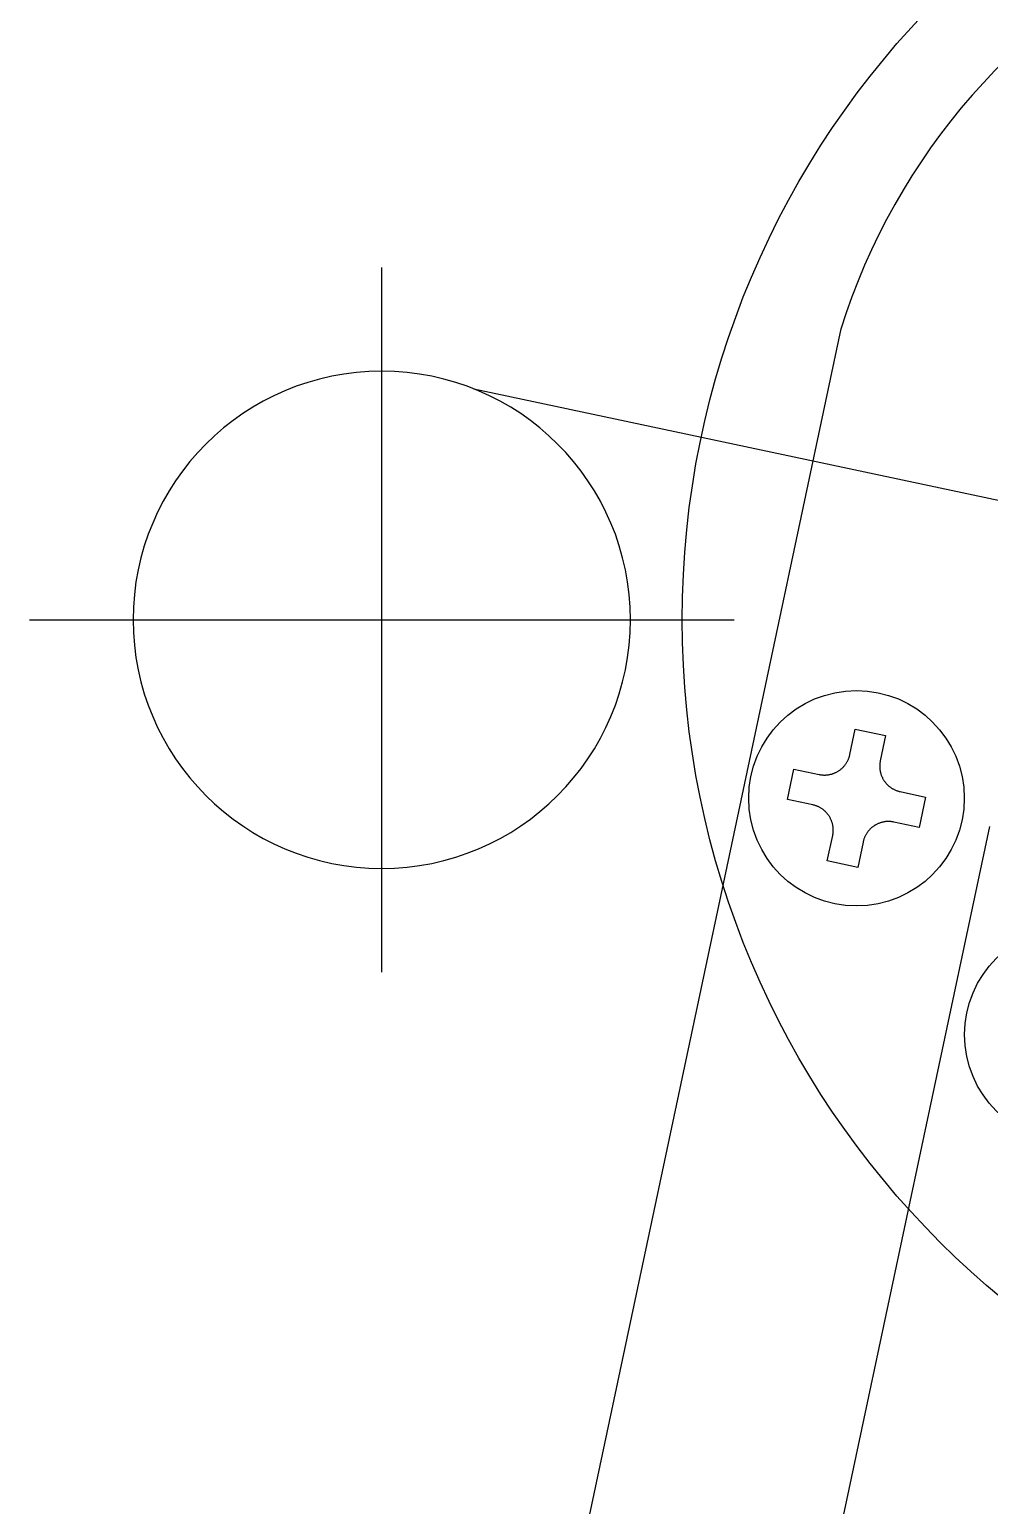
# Model space of a CAD drawing. Extents: x -668440 to 1010955, y -1678500 to 210463.
# Drawn here: x -629249 to -628786, y -1044441 to -1043728 of the extents above; entities that cross this region are included whole.
import ezdxf

# ---------------------------------------------------------------- set-up
doc = ezdxf.new("R2010")
doc.units = 0
doc.header["$MEASUREMENT"] = 0
doc.layers.get('0').update_dxf_attribs({"color": 3, "linetype": 'CONTINUOUS'})
for name, color, linetype in [('BOLT', 4, 'CONTINUOUS'), ('C400-N19-6M22_d', 7, 'CONTINUOUS'), ('chole', 7, 'CONTINUOUS'), ('cwr_d', 7, 'CONTINUOUS'), ('注記', 3, 'CONTINUOUS')]:
    doc.layers.add(name, color=color, linetype=linetype)

# ---------------------------------------------------------------- blocks, each defined once
blk = doc.blocks.new('tc02')
at = {"layer": '注記', "color": 4, "linetype": 'Continuous'}
for p, q in [((-18639.46, 32787.617), (-18639.46, 32677.617)), ((-18634.772, 32768.867), (-18633.272, 32768.867)), ((-18634.772, 32767.617), (-18634.772, 32768.867)), ((-18633.272, 32768.867), (-18633.272, 32767.617)), ((-18634.772, 32767.586), (-18634.772, 32767.617)), ((-18633.272, 32767.617), (-18633.271, 32767.586)), ((-18635, 32766.897), (-18634.982, 32766.922)), ((-18634.982, 32766.922), (-18634.965, 32766.948)), ((-18634.965, 32766.948), (-18634.949, 32766.974)), ((-18634.949, 32766.974), (-18634.934, 32767.001)), ((-18634.934, 32767.001), (-18634.919, 32767.028)), ((-18634.919, 32767.028), (-18634.905, 32767.055)), ((-18634.905, 32767.055), (-18634.892, 32767.082)), ((-18634.892, 32767.082), (-18634.879, 32767.11)), ((-18634.879, 32767.11), (-18634.867, 32767.138)), ((-18634.867, 32767.138), (-18634.855, 32767.167)), ((-18634.855, 32767.167), (-18634.845, 32767.196)), ((-18634.845, 32767.196), (-18634.835, 32767.225)), ((-18634.835, 32767.225), (-18634.825, 32767.254)), ((-18634.825, 32767.254), (-18634.817, 32767.283)), ((-18634.817, 32767.283), (-18634.809, 32767.313)), ((-18634.809, 32767.313), (-18634.802, 32767.343)), ((-18634.802, 32767.343), (-18634.796, 32767.373)), ((-18634.796, 32767.373), (-18634.79, 32767.403)), ((-18634.79, 32767.403), (-18634.785, 32767.434)), ((-18634.785, 32767.434), (-18634.781, 32767.464)), ((-18634.781, 32767.464), (-18634.778, 32767.494)), ((-18634.778, 32767.494), (-18634.775, 32767.525)), ((-18634.775, 32767.525), (-18634.773, 32767.556)), ((-18634.773, 32767.556), (-18634.772, 32767.586)), ((-18633.271, 32767.586), (-18633.27, 32767.556)), ((-18633.27, 32767.556), (-18633.268, 32767.525)), ((-18633.268, 32767.525), (-18633.266, 32767.494)), ((-18633.266, 32767.494), (-18633.262, 32767.464)), ((-18633.262, 32767.464), (-18633.258, 32767.434)), ((-18633.258, 32767.434), (-18633.253, 32767.403)), ((-18633.253, 32767.403), (-18633.248, 32767.373)), ((-18633.248, 32767.373), (-18633.241, 32767.343)), ((-18633.241, 32767.343), (-18633.234, 32767.313)), ((-18633.234, 32767.313), (-18633.226, 32767.283)), ((-18633.226, 32767.283), (-18633.218, 32767.254)), ((-18633.218, 32767.254), (-18633.209, 32767.225)), ((-18633.209, 32767.225), (-18633.199, 32767.196)), ((-18633.199, 32767.196), (-18633.188, 32767.167)), ((-18633.188, 32767.167), (-18633.177, 32767.138)), ((-18633.177, 32767.138), (-18633.165, 32767.11)), ((-18633.165, 32767.11), (-18633.152, 32767.082)), ((-18633.152, 32767.082), (-18633.138, 32767.055)), ((-18633.138, 32767.055), (-18633.124, 32767.028)), ((-18633.124, 32767.028), (-18633.109, 32767.001)), ((-18633.109, 32767.001), (-18633.094, 32766.974)), ((-18633.094, 32766.974), (-18633.078, 32766.948)), ((-18633.078, 32766.948), (-18633.061, 32766.922)), ((-18633.061, 32766.922), (-18633.044, 32766.897)), ((-18637.272, 32764.867), (-18637.272, 32766.367)), ((-18637.272, 32766.367), (-18636.022, 32766.367)), ((-18636.022, 32766.367), (-18635.991, 32766.367)), ((-18635.991, 32766.367), (-18635.96, 32766.368)), ((-18635.96, 32766.368), (-18635.93, 32766.37)), ((-18635.93, 32766.37), (-18635.899, 32766.373)), ((-18635.899, 32766.373), (-18635.869, 32766.376)), ((-18635.869, 32766.376), (-18635.838, 32766.38)), ((-18635.838, 32766.38), (-18635.808, 32766.385)), ((-18635.808, 32766.385), (-18635.778, 32766.391)), ((-18635.778, 32766.391), (-18635.748, 32766.397)), ((-18635.748, 32766.397), (-18635.718, 32766.404)), ((-18635.718, 32766.404), (-18635.688, 32766.412)), ((-18635.688, 32766.412), (-18635.659, 32766.421)), ((-18635.659, 32766.421), (-18635.629, 32766.43)), ((-18635.629, 32766.43), (-18635.601, 32766.44)), ((-18635.601, 32766.44), (-18635.572, 32766.45)), ((-18635.572, 32766.45), (-18635.543, 32766.462)), ((-18635.543, 32766.462), (-18635.515, 32766.474)), ((-18635.515, 32766.474), (-18635.487, 32766.487)), ((-18635.487, 32766.487), (-18635.46, 32766.5)), ((-18635.46, 32766.5), (-18635.432, 32766.514)), ((-18635.432, 32766.514), (-18635.405, 32766.529)), ((-18635.405, 32766.529), (-18635.379, 32766.544)), ((-18635.379, 32766.544), (-18635.353, 32766.561)), ((-18635.353, 32766.561), (-18635.327, 32766.577)), ((-18635.327, 32766.577), (-18635.302, 32766.595)), ((-18635.302, 32766.595), (-18635.277, 32766.613)), ((-18635.277, 32766.613), (-18635.252, 32766.631)), ((-18635.252, 32766.631), (-18635.229, 32766.65)), ((-18635.229, 32766.65), (-18635.205, 32766.67)), ((-18635.205, 32766.67), (-18635.182, 32766.69)), ((-18635.182, 32766.69), (-18635.16, 32766.711)), ((-18635.16, 32766.711), (-18635.138, 32766.733)), ((-18635.138, 32766.733), (-18635.116, 32766.755)), ((-18635.116, 32766.755), (-18635.095, 32766.777)), ((-18635.095, 32766.777), (-18635.075, 32766.8)), ((-18635.075, 32766.8), (-18635.055, 32766.824)), ((-18635.055, 32766.824), (-18635.036, 32766.848)), ((-18635.036, 32766.848), (-18635.018, 32766.872)), ((-18635.018, 32766.872), (-18635, 32766.897)), ((-18633.044, 32766.897), (-18633.026, 32766.872)), ((-18633.026, 32766.872), (-18633.007, 32766.848)), ((-18633.007, 32766.848), (-18632.988, 32766.824)), ((-18632.988, 32766.824), (-18632.968, 32766.8)), ((-18632.968, 32766.8), (-18632.948, 32766.777)), ((-18632.948, 32766.777), (-18632.927, 32766.755)), ((-18632.927, 32766.755), (-18632.906, 32766.733)), ((-18632.906, 32766.733), (-18632.884, 32766.711)), ((-18632.884, 32766.711), (-18632.861, 32766.69)), ((-18632.861, 32766.69), (-18632.838, 32766.67)), ((-18632.838, 32766.67), (-18632.815, 32766.65)), ((-18632.815, 32766.65), (-18632.791, 32766.631)), ((-18632.791, 32766.631), (-18632.766, 32766.613)), ((-18632.766, 32766.613), (-18632.742, 32766.595)), ((-18632.742, 32766.595), (-18632.716, 32766.577)), ((-18632.716, 32766.577), (-18632.69, 32766.561)), ((-18632.69, 32766.561), (-18632.664, 32766.544)), ((-18632.664, 32766.544), (-18632.638, 32766.529)), ((-18632.638, 32766.529), (-18632.611, 32766.514)), ((-18632.611, 32766.514), (-18632.584, 32766.5)), ((-18632.584, 32766.5), (-18632.556, 32766.487)), ((-18632.556, 32766.487), (-18632.528, 32766.474)), ((-18632.528, 32766.474), (-18632.5, 32766.462)), ((-18632.5, 32766.462), (-18632.472, 32766.45)), ((-18632.472, 32766.45), (-18632.443, 32766.44)), ((-18632.443, 32766.44), (-18632.414, 32766.43)), ((-18632.414, 32766.43), (-18632.385, 32766.421)), ((-18632.385, 32766.421), (-18632.355, 32766.412)), ((-18632.355, 32766.412), (-18632.325, 32766.404)), ((-18632.325, 32766.404), (-18632.296, 32766.397)), ((-18632.296, 32766.397), (-18632.266, 32766.391)), ((-18632.266, 32766.391), (-18632.235, 32766.385)), ((-18632.235, 32766.385), (-18632.205, 32766.38)), ((-18632.205, 32766.38), (-18632.175, 32766.376)), ((-18632.175, 32766.376), (-18632.144, 32766.373)), ((-18632.144, 32766.373), (-18632.114, 32766.37)), ((-18632.114, 32766.37), (-18632.083, 32766.368)), ((-18632.083, 32766.368), (-18632.052, 32766.367)), ((-18632.052, 32766.367), (-18632.022, 32766.367)), ((-18632.022, 32766.367), (-18630.772, 32766.367)), ((-18630.772, 32766.367), (-18630.772, 32764.867)), ((-18627.46, 32765.617), (-18627.46, 32675.617)), ((-18636.022, 32764.867), (-18637.272, 32764.867)), ((-18635.991, 32764.866), (-18636.022, 32764.867)), ((-18635.96, 32764.865), (-18635.991, 32764.866)), ((-18635.93, 32764.863), (-18635.96, 32764.865)), ((-18635.899, 32764.861), (-18635.93, 32764.863)), ((-18635.869, 32764.857), (-18635.899, 32764.861)), ((-18635.838, 32764.853), (-18635.869, 32764.857)), ((-18635.808, 32764.848), (-18635.838, 32764.853)), ((-18635.778, 32764.843), (-18635.808, 32764.848)), ((-18635.748, 32764.836), (-18635.778, 32764.843)), ((-18635.718, 32764.829), (-18635.748, 32764.836)), ((-18635.688, 32764.821), (-18635.718, 32764.829)), ((-18635.659, 32764.813), (-18635.688, 32764.821)), ((-18635.629, 32764.804), (-18635.659, 32764.813)), ((-18635.601, 32764.794), (-18635.629, 32764.804)), ((-18635.572, 32764.783), (-18635.601, 32764.794)), ((-18635.543, 32764.771), (-18635.572, 32764.783)), ((-18635.515, 32764.759), (-18635.543, 32764.771)), ((-18632.5, 32764.771), (-18632.528, 32764.759)), ((-18632.472, 32764.783), (-18632.5, 32764.771)), ((-18632.443, 32764.794), (-18632.472, 32764.783)), ((-18632.414, 32764.804), (-18632.443, 32764.794)), ((-18632.385, 32764.813), (-18632.414, 32764.804)), ((-18632.355, 32764.821), (-18632.385, 32764.813)), ((-18632.326, 32764.829), (-18632.355, 32764.821)), ((-18632.296, 32764.836), (-18632.326, 32764.829)), ((-18632.266, 32764.843), (-18632.296, 32764.836)), ((-18632.235, 32764.848), (-18632.266, 32764.843)), ((-18632.205, 32764.853), (-18632.235, 32764.848)), ((-18632.175, 32764.857), (-18632.205, 32764.853)), ((-18632.144, 32764.861), (-18632.175, 32764.857)), ((-18632.114, 32764.863), (-18632.144, 32764.861)), ((-18632.083, 32764.865), (-18632.114, 32764.863)), ((-18632.052, 32764.866), (-18632.083, 32764.865)), ((-18632.022, 32764.867), (-18632.052, 32764.866)), ((-18630.772, 32764.867), (-18632.022, 32764.867)), ((-18635.487, 32764.747), (-18635.515, 32764.759)), ((-18635.46, 32764.733), (-18635.487, 32764.747)), ((-18635.432, 32764.719), (-18635.46, 32764.733)), ((-18635.405, 32764.704), (-18635.432, 32764.719)), ((-18635.379, 32764.689), (-18635.405, 32764.704)), ((-18635.353, 32764.673), (-18635.379, 32764.689)), ((-18635.327, 32764.656), (-18635.353, 32764.673)), ((-18635.302, 32764.639), (-18635.327, 32764.656)), ((-18635.277, 32764.621), (-18635.302, 32764.639)), ((-18635.252, 32764.602), (-18635.277, 32764.621)), ((-18635.229, 32764.583), (-18635.252, 32764.602)), ((-18635.205, 32764.563), (-18635.229, 32764.583)), ((-18635.182, 32764.543), (-18635.205, 32764.563)), ((-18635.16, 32764.522), (-18635.182, 32764.543)), ((-18635.138, 32764.5), (-18635.16, 32764.522)), ((-18635.116, 32764.478), (-18635.138, 32764.5)), ((-18635.095, 32764.456), (-18635.116, 32764.478)), ((-18635.075, 32764.433), (-18635.095, 32764.456)), ((-18635.055, 32764.409), (-18635.075, 32764.433)), ((-18635.036, 32764.386), (-18635.055, 32764.409)), ((-18635.018, 32764.361), (-18635.036, 32764.386)), ((-18635, 32764.336), (-18635.018, 32764.361)), ((-18634.982, 32764.311), (-18635, 32764.336)), ((-18634.965, 32764.285), (-18634.982, 32764.311)), ((-18634.949, 32764.259), (-18634.965, 32764.285)), ((-18634.934, 32764.233), (-18634.949, 32764.259)), ((-18634.919, 32764.206), (-18634.934, 32764.233)), ((-18634.905, 32764.178), (-18634.919, 32764.206)), ((-18634.892, 32764.151), (-18634.905, 32764.178)), ((-18634.879, 32764.123), (-18634.892, 32764.151)), ((-18634.867, 32764.095), (-18634.879, 32764.123)), ((-18634.855, 32764.066), (-18634.867, 32764.095)), ((-18634.845, 32764.038), (-18634.855, 32764.066)), ((-18633.188, 32764.066), (-18633.199, 32764.038)), ((-18633.177, 32764.095), (-18633.188, 32764.066)), ((-18633.165, 32764.123), (-18633.177, 32764.095)), ((-18633.152, 32764.151), (-18633.165, 32764.123)), ((-18633.138, 32764.178), (-18633.152, 32764.151)), ((-18633.124, 32764.206), (-18633.138, 32764.178)), ((-18633.109, 32764.233), (-18633.124, 32764.206)), ((-18633.094, 32764.259), (-18633.109, 32764.233)), ((-18633.078, 32764.285), (-18633.094, 32764.259)), ((-18633.061, 32764.311), (-18633.078, 32764.285)), ((-18633.044, 32764.336), (-18633.061, 32764.311)), ((-18633.026, 32764.361), (-18633.044, 32764.336)), ((-18633.007, 32764.386), (-18633.026, 32764.361)), ((-18632.988, 32764.409), (-18633.007, 32764.386)), ((-18632.968, 32764.433), (-18632.988, 32764.409)), ((-18632.948, 32764.456), (-18632.968, 32764.433)), ((-18632.927, 32764.478), (-18632.948, 32764.456)), ((-18632.906, 32764.5), (-18632.927, 32764.478)), ((-18632.884, 32764.522), (-18632.906, 32764.5)), ((-18632.861, 32764.543), (-18632.884, 32764.522)), ((-18632.838, 32764.563), (-18632.861, 32764.543)), ((-18632.815, 32764.583), (-18632.838, 32764.563)), ((-18632.791, 32764.602), (-18632.815, 32764.583)), ((-18632.766, 32764.621), (-18632.791, 32764.602)), ((-18632.742, 32764.639), (-18632.766, 32764.621)), ((-18632.716, 32764.656), (-18632.742, 32764.639)), ((-18632.69, 32764.673), (-18632.716, 32764.656)), ((-18632.664, 32764.689), (-18632.69, 32764.673)), ((-18632.638, 32764.704), (-18632.664, 32764.689)), ((-18632.611, 32764.719), (-18632.638, 32764.704)), ((-18632.584, 32764.733), (-18632.611, 32764.719)), ((-18632.556, 32764.747), (-18632.584, 32764.733)), ((-18632.528, 32764.759), (-18632.556, 32764.747)), ((-18634.835, 32764.008), (-18634.845, 32764.038)), ((-18634.825, 32763.979), (-18634.835, 32764.008)), ((-18634.817, 32763.95), (-18634.825, 32763.979)), ((-18634.809, 32763.92), (-18634.817, 32763.95)), ((-18634.802, 32763.89), (-18634.809, 32763.92)), ((-18634.796, 32763.86), (-18634.802, 32763.89)), ((-18634.79, 32763.83), (-18634.796, 32763.86)), ((-18634.785, 32763.8), (-18634.79, 32763.83)), ((-18634.781, 32763.769), (-18634.785, 32763.8)), ((-18634.778, 32763.739), (-18634.781, 32763.769)), ((-18634.775, 32763.708), (-18634.778, 32763.739)), ((-18634.773, 32763.678), (-18634.775, 32763.708)), ((-18634.772, 32763.647), (-18634.773, 32763.678)), ((-18634.772, 32763.617), (-18634.772, 32763.647)), ((-18634.772, 32762.367), (-18634.772, 32763.617)), ((-18633.271, 32763.647), (-18633.272, 32763.617)), ((-18633.272, 32763.617), (-18633.272, 32762.367)), ((-18633.27, 32763.678), (-18633.271, 32763.647)), ((-18633.268, 32763.708), (-18633.27, 32763.678)), ((-18633.266, 32763.739), (-18633.268, 32763.708)), ((-18633.262, 32763.769), (-18633.266, 32763.739)), ((-18633.258, 32763.8), (-18633.262, 32763.769)), ((-18633.253, 32763.83), (-18633.258, 32763.8)), ((-18633.248, 32763.86), (-18633.253, 32763.83)), ((-18633.241, 32763.89), (-18633.248, 32763.86)), ((-18633.234, 32763.92), (-18633.241, 32763.89)), ((-18633.226, 32763.95), (-18633.234, 32763.92)), ((-18633.218, 32763.979), (-18633.226, 32763.95)), ((-18633.209, 32764.008), (-18633.218, 32763.979)), ((-18633.199, 32764.038), (-18633.209, 32764.008)), ((-18633.272, 32762.367), (-18634.772, 32762.367))]:
    blk.add_line(p, q, dxfattribs=at)
at = {"layer": '注記', "color": 4}
blk.add_line((-18656.19, 32781.117), (-18548.73, 32781.117), dxfattribs=at)
blk.add_circle((-18602.46, 32781.117), 42.5, dxfattribs=at)
at = {"layer": '注記', "color": 4, "linetype": 'Continuous'}
for centre in [(-18634.022, 32765.617), (-18621.46, 32756.617)]:
    blk.add_circle(centre, 5.2, dxfattribs=at)
blk.add_arc((-18608.086, 32784.604), 31.518, 79.71785, 174.51585, dxfattribs=at)
blk = doc.blocks.new('剛接合部C1Y')
at = {"layer": 'BOLT'}
for p, q in [((-229977.77238, -409043.07507), (-229977.77238, -409009.07507)), ((-229994.77238, -409026.07507), (-229960.77238, -409026.07507))]:
    blk.add_line(p, q, dxfattribs=at)
at = {"layer": 'C400-N19-6M22_d', "extrusion": (0, 6.12323e-17, -1)}
blk.add_circle((229977.77238, -409026.07507), 12, dxfattribs=at)
at = {"layer": 'chole', "extrusion": (0, 6.12323e-17, -1)}
blk.add_circle((229977.77238, -409026.07507), 12, dxfattribs=at)
at = {"layer": 'cwr_d', "extrusion": (0, 6.12323e-17, -1)}
blk.add_circle((229977.77238, -409026.07507), 12, dxfattribs=at)
at = {"rotation": 348.0238675557966}
blk.add_blockref('tc02', (-218525.43047, -444953.77087, 500), dxfattribs=at)

msp = doc.modelspace()

# ---------------------------------------------------------------- block references
at = {"xscale": 10, "yscale": 10, "zscale": 10}
msp.add_blockref('剛接合部C1Y', (1670698.6842, 3046247.35843, 5600), dxfattribs=at)

doc.saveas('drawing.dxf')
